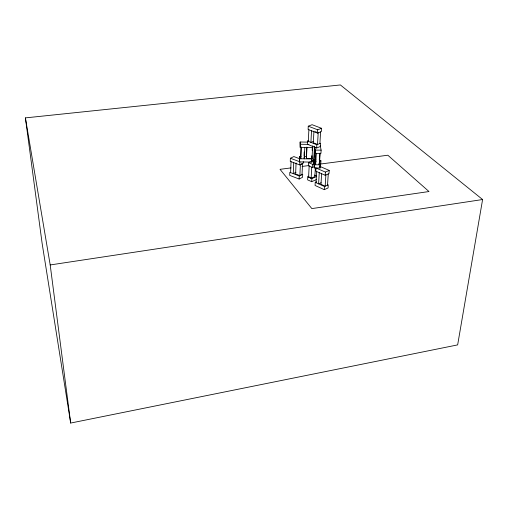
<?xml version="1.0" encoding="UTF-8"?>
<svg xmlns="http://www.w3.org/2000/svg" width="508" height="508" viewBox="0 0 508 508"><rect width="100%" height="100%" fill="white"/><g stroke="black" fill="none" stroke-linecap="round" stroke-linejoin="round"><path stroke-width="0.76" d="M301.034 156.458L299.498 156.432L299.574 161.906L311.925 162.103L312.096 158.953L299.714 158.756L293.859 156.572L290.379 158.248L290.259 161.36L299.764 164.935L303.225 163.214L303.301 161.658M290.614 172.618L291.052 161.658M293.713 162.662L293.256 173.641L296.012 172.256M296.081 162.979L295.612 173.971L299.872 175.622L302.025 174.523L302.546 163.525L300.38 164.598L299.872 175.622M307.911 142.119L300.152 142.005L300.228 147.466L312.699 147.657L312.801 145.733M299.574 161.906L299.498 156.432M300.228 147.466L300.152 142.005M299.123 179.038L299.263 175.965L302.698 174.212L302.552 177.273L299.123 179.038L289.706 175.368L289.827 172.314L299.263 175.965M299.764 164.935L299.904 161.804L290.379 158.248M300.984 146.71L300.761 158.775L301.282 147.485M304.032 155.753L304.209 152.006M304.787 147.536L304.241 158.833L304.076 157.277M306.749 147.218L306.426 158.426L311.988 158.509L312.598 147.225M306.426 158.426L306.991 147.136M307.524 141.021L307.359 144.247L316.662 148.006L320.459 146.444L320.65 143.205L316.846 144.761L307.524 141.021L308.788 140.519M308.267 126.181L308.102 129.464L317.506 133.102L321.329 131.591L321.526 128.289L312.103 124.708L308.267 126.181L317.69 129.794L321.526 128.289M308.299 141.338L308.883 129.769M309.156 176.193L307.784 176.797L307.626 179.876L311.702 181.686L316.49 179.546M310.591 161.728L308.515 162.611L308.356 165.748L312.471 167.507L314.541 166.618M309.162 166.065L308.585 177.121L311.137 178.244L314.858 176.6L315.347 167.919M311.518 130.785L310.909 142.38L313.442 141.357M311.671 158.972L311.798 156.623L312.096 158.953M311.804 157.055L311.887 155.556M312.166 150.304L312.325 147.301M311.137 178.244L311.734 167.164M313.938 131.159L313.309 142.761L317.532 144.45L318.192 132.804L315.354 131.705M311.702 181.686L311.874 178.594L316.668 176.466M312.471 167.507L312.642 164.363L314.719 163.474M319.265 159.518L320.256 164.821L320.065 168.002L314.427 167.958L313.519 162.624L313.69 159.474L315.779 159.493M314.414 146.234L314.306 148.165L315.239 153.34L320.935 153.391L321.126 150.139L320.256 145.733M314.382 148.596L313.766 159.918L315.855 159.931M314.642 150.038L314.02 161.392L316.122 161.411M314.427 167.958L314.604 164.77L313.69 159.474M315.239 153.34L315.417 150.095L314.884 147.155M315.754 153.257L315.246 162.357L315.665 164.763L316.306 153.327M316.662 148.006L316.846 144.761M317.506 133.102L317.69 129.794M315.233 182.347L315.062 185.458L324.288 189.668L328.066 187.96L328.27 184.836L324.485 186.531L315.233 182.347L316.497 181.794M316.008 182.696L316.649 171.526M319.907 143.485L320.586 131.858M319.348 159.963L319.437 158.452M319.869 153.359L319.202 164.789L318.98 163.589M319.627 161.442L320.116 153.111M319.253 172.669L318.592 183.871L321.12 182.753M319.919 166.592L320.059 164.236M320.751 163.932L320.942 160.807L319.564 160.236M321.615 173.844L320.98 184.302L325.164 186.195L325.876 174.949M324.288 189.668L324.485 186.531M325.196 175.279L325.393 172.085L329.216 170.428L329.006 173.615L325.196 175.279L315.868 171.183L316.046 168.015L325.393 172.085M327.533 185.134L328.263 173.907M482.6 199.53L457.651 344.894L70.675 423.05L42.113 243.3L25.4 117.888L340.373 84.95L482.6 199.53L50.197 264.954L70.675 423.05M319.557 161.398L320.942 160.807M311.976 161.144L314.046 160.261M291.046 167.888L280.029 169.329L311.849 208.591L428.993 191.535L387.833 155.226L320.161 164.078M302.057 166.446L309.143 165.519M315.417 150.095L321.126 150.139M313.519 162.624L315.601 162.643M314.604 164.77L320.256 164.821M300.374 144.259L308.966 144.386M304.108 156.502L306.419 156.54M308.515 162.611L312.642 164.363M319.869 166.395L329.216 170.428M314.382 175.089L316.427 175.978M307.784 176.797L311.874 178.594M319.786 166.484L320.065 168.002M25.4 117.888L50.197 264.954M311.633 159.76L311.925 162.103"/></g></svg>
